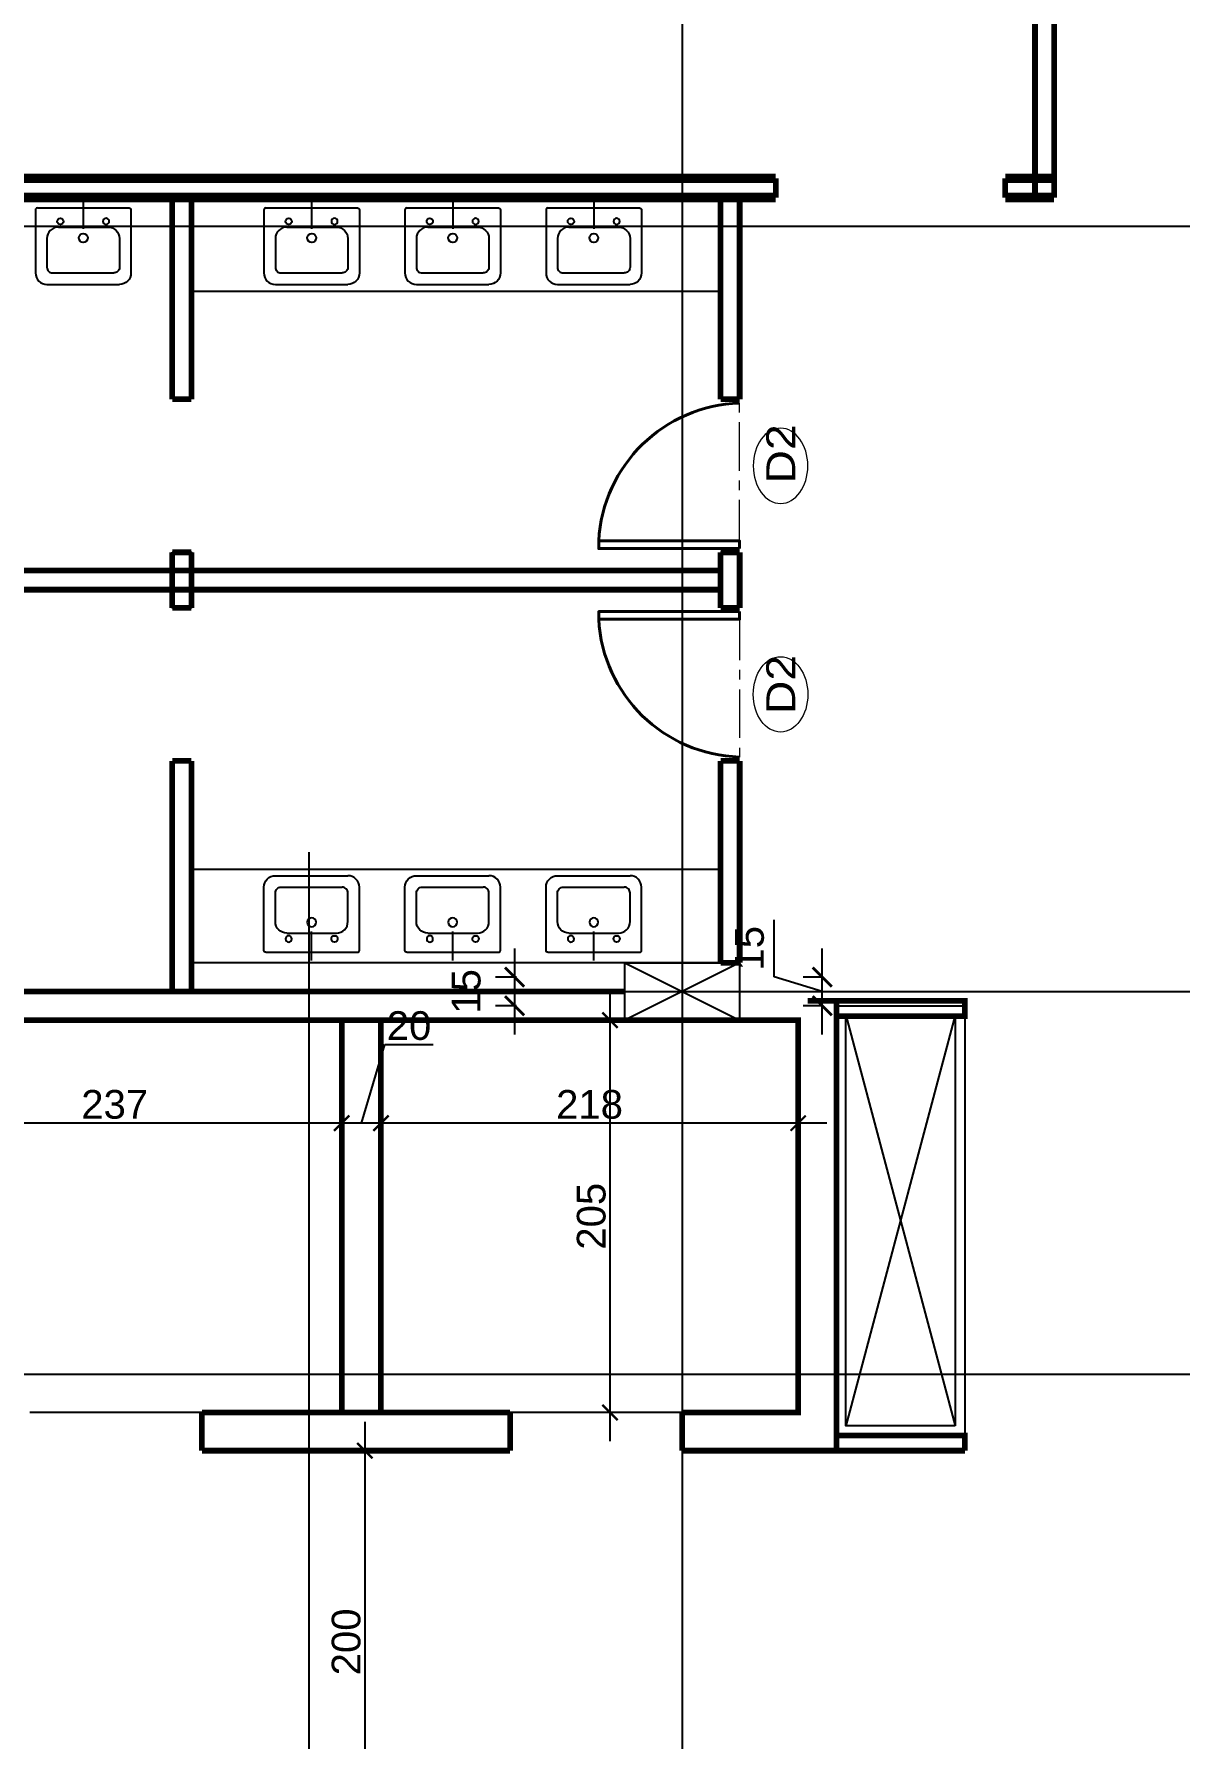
# Model space of a CAD drawing. Extents: x 250879 to 348495, y -51522 to -9360.
# Drawn here: x 316839 to 317439, y -42163 to -41272 of the extents above; entities that cross this region are included whole.
import ezdxf

# ---------------------------------------------------------------- set-up
doc = ezdxf.new("R2010")
doc.units = 0
doc.linetypes.add('CENTER', pattern=[50.800000000000004, 31.75, -6.349999999999999, 6.349999999999999, -6.349999999999999])
doc.layers.get('0').update_dxf_attribs({"linetype": 'CONTINUOUS'})
doc.layers.get('DEFPOINTS').update_dxf_attribs({"color": 9, "linetype": 'CONTINUOUS'})
for name, color, linetype, lineweight in [('A-Axis', 1, 'CENTER', 9), ('A-text finishing', 6, 'CONTINUOUS', 13), ('FURN', 126, 'CONTINUOUS', 9), ('SECTION-ar', 131, 'CONTINUOUS', 40)]:
    doc.layers.add(name, color=color, linetype=linetype, lineweight=lineweight)
for name, color, linetype in [('AXIS', 1, 'CONTINUOUS'), ('COLUMN', 5, 'CONTINUOUS'), ('elevat', 4, 'CONTINUOUS'), ('FURNITURE', 4, 'CONTINUOUS'), ('WALL', 7, 'CONTINUOUS'), ('WALL1', 2, 'CONTINUOUS')]:
    doc.layers.add(name, color=color, linetype=linetype)
doc.styles.add('ARIAL', font='BOD_CR.TTF', dxfattribs={"width": 1.199999999999999})
doc.styles.get("Standard").update_dxf_attribs({"font": 'sanss___.ttf', "height": 15})
doc.dimstyles.get("Standard").update_dxf_attribs({"dimtxt": 15, "dimasz": 10, "dimexe": 10, "dimexo": 30, "dimgap": 5, "dimtad": 1, "dimdec": 0, "dimdsep": 46, "dimtxsty": 'Standard', "dimblk1": 'ARCHTICK', "dimblk2": 'ARCHTICK', "dimsah": 1, "dimcen": 2.5, "dimdle": 15, "dimclrd": 3, "dimclre": 3, "dimclrt": 3, "dimazin": 0, "dimtfac": 1, "dimtdec": 0, "dimtmove": 2, "dimatfit": 2, "dimldrblk": 'ARCHTICK', "dimfxl": 1.045499999999997, "dimfxlon": 1, "dimtolj": 1, "dimtzin": 0, "dimarcsym": 0})
doc.dimstyles.new('STANDARD$0', dxfattribs={"dimscale": 0, "dimtxt": 12, "dimasz": 8, "dimexe": 15, "dimexo": 0.0625, "dimgap": 2, "dimtad": 1, "dimdec": 0, "dimzin": 0, "dimdsep": 46, "dimtxsty": 'Standard', "dimblk1": 'ARCHTICK', "dimblk2": 'ARCHTICK', "dimsah": 1, "dimcen": 0.09, "dimdle": 15, "dimclrd": 3, "dimclre": 3, "dimclrt": 3, "dimazin": 0, "dimtfac": 1, "dimtdec": 0, "dimtofl": 0, "dimtmove": 1, "dimatfit": 3, "dimldrblk": 'ARCHTICK', "dimfxl": 1.045499999999997, "dimfxlon": 1, "dimtolj": 1, "dimtzin": 0, "dimarcsym": 0})

# ---------------------------------------------------------------- blocks, each defined once
blk = doc.blocks.new('COLUMN')
at = {"layer": 'AXIS'}
for p, q in [((236924.6994773077, -9644.256519553426), (236984.6994773077, -9674.256519553426)), ((236984.6994773077, -9644.256519553426), (236924.6994773077, -9674.256519553426))]:
    blk.add_line(p, q, dxfattribs=at)
at = {"layer": 'COLUMN'}
blk.add_lwpolyline([(236924.6994773077, -9644.256519553426), (236984.6994773077, -9644.256519553426), (236984.6994773077, -9674.256519553426), (236924.6994773077, -9674.256519553426)], close=True, dxfattribs=at)
blk = doc.blocks.new('AXISG')
at = {"layer": 'AXIS'}
for p, q in [((306395.3606382518, -19949.16446858895), (306395.3606382518, -23531.69156735711)), ((305610.044087238, -21092.8329642961), (307936.9012656476, -21092.8329642961)), ((305595.8120795863, -21492.8329642961), (307936.9012656476, -21492.8329642961))]:
    blk.add_line(p, q, dxfattribs=at)
at = {"layer": 'WALL', "linetype": 'Continuous'}
blk.add_blockref('COLUMN', (69440.66116094415, -11833.57644474268), dxfattribs=at)
blk = doc.blocks.new('_ARCHTICK')
at = {"color": 0, "linetype": 'ByBlock', "const_width": 0.15}
blk.add_lwpolyline([(-0.5, -0.5), (0.5, 0.5)], dxfattribs=at)
blk = doc.blocks.new('*D1692')
at = {"layer": 'DEFPOINTS', "color": 0, "linetype": 'ByBlock', "ltscale": 3, "transparency": 16777216}
for p in [(317251.5836282818, -41764.49816644875), (317251.7237354382, -41764.49816644875), (317251.7237354382, -41779.49816644875)]:
    blk.add_point(p, dxfattribs=at)
at = {"layer": 'WALL1', "color": 3, "linetype": 'ByBlock', "lineweight": -2, "ltscale": 3, "transparency": 16777216}
for p, q in [((317226.3572908333, -41764.43026521419), (317226.3572908333, -41734.51256974093)), ((317251.5836282818, -41794.49816644875), (317251.5836282818, -41749.49816644875)), ((317251.5836282818, -41771.99816644875), (317226.3572908333, -41764.43026521419)), ((317251.5836282818, -41764.49816644875), (317241.5836282818, -41764.49816644875)), ((317251.5836282818, -41779.49816644875), (317241.5836282818, -41779.49816644875))]:
    blk.add_line(p, q, dxfattribs=at)
at = {"layer": 'WALL1', "color": 3, "linetype": 'ByBlock', "lineweight": -2, "ltscale": 3, "transparency": 16777216, "xscale": 10, "yscale": 10, "zscale": 10}
for p, rotation in [((317251.5836282818, -41764.49816644875), 90), ((317251.5836282818, -41779.49816644875), 270)]:
    blk.add_blockref('_ARCHTICK', p, dxfattribs=dict(at, rotation=rotation))
at = {"layer": 'WALL1', "color": 3, "linetype": 'ByBlock', "ltscale": 3, "transparency": 16777216, "insert": (317213.6309533847, -41749.47141747751), "char_height": 15, "attachment_point": 5, "rotation": 90}
blk.add_mtext('\\A1;15', dxfattribs=at)
blk = doc.blocks.new('*D1693')
at = {"layer": 'DEFPOINTS', "color": 0, "linetype": 'ByBlock', "ltscale": 3, "transparency": 16777216}
for p in [(317127.8599106055, -41764.49816644878), (317090.7126274127, -41779.49816644875), (317127.8599106055, -41779.49816644875)]:
    blk.add_point(p, dxfattribs=at)
at = {"layer": 'WALL1', "color": 3, "linetype": 'ByBlock', "lineweight": -2, "ltscale": 3, "transparency": 16777216}
for p, q in [((317090.7126274127, -41749.49816644878), (317090.7126274127, -41794.49816644875)), ((317091.7581274127, -41764.49816644878), (317080.7126274127, -41764.49816644878)), ((317091.7581274127, -41779.49816644875), (317080.7126274127, -41779.49816644875))]:
    blk.add_line(p, q, dxfattribs=at)
at = {"layer": 'WALL1', "color": 3, "linetype": 'ByBlock', "lineweight": -2, "ltscale": 3, "transparency": 16777216, "xscale": 10, "yscale": 10, "zscale": 10}
for p, rotation in [((317090.7126274127, -41764.49816644878), 90), ((317090.7126274127, -41779.49816644875), 270)]:
    blk.add_blockref('_ARCHTICK', p, dxfattribs=dict(at, rotation=rotation))
at = {"layer": 'WALL1', "color": 3, "linetype": 'ByBlock', "ltscale": 3, "transparency": 16777216, "insert": (317065.4862899641, -41771.99816644871), "char_height": 15, "attachment_point": 5, "rotation": 90}
blk.add_mtext('\\A1;15', dxfattribs=at)
blk = doc.blocks.new('*D1694')
at = {"layer": 'DEFPOINTS', "color": 0, "linetype": 'Continuous', "ltscale": 3, "transparency": 16777216}
for p in [(317130.535767455, -41786.99816644875), (317140.5828377524, -41992.08045958171), (317157.6430154197, -41992.08045958171)]:
    blk.add_point(p, dxfattribs=at)
at = {"layer": 'WALL', "color": 3, "linetype": 'Continuous', "lineweight": -2, "ltscale": 3, "transparency": 16777216}
for p, q in [((317140.5828377524, -41771.99816644875), (317140.5828377524, -42007.08045958171)), ((317130.598267455, -41786.99816644875), (317155.5828377524, -41786.99816644875)), ((317150.5828377524, -41992.08045958171), (317125.5828377524, -41992.08045958171))]:
    blk.add_line(p, q, dxfattribs=at)
at = {"layer": 'WALL', "color": 3, "linetype": 'Continuous', "lineweight": -2, "ltscale": 3, "transparency": 16777216, "xscale": 8, "yscale": 8, "zscale": 8}
for p, rotation in [((317140.5828377524, -41786.99816644875), 90), ((317140.5828377524, -41992.08045958171), 270)]:
    blk.add_blockref('_ARCHTICK', p, dxfattribs=dict(at, rotation=rotation))
at = {"layer": 'WALL', "color": 3, "linetype": 'Continuous', "ltscale": 3, "transparency": 16777216, "insert": (317130.8565003038, -41889.53931301518), "char_height": 15, "attachment_point": 5, "rotation": 90}
blk.add_mtext('\\A1;205', dxfattribs=at)
blk = doc.blocks.new('*D1695')
at = {"layer": 'DEFPOINTS', "color": 0, "linetype": 'Continuous', "transparency": 16777216}
for p in [(317012.4258445216, -42012.08045958171), (317012.4258445216, -42211.99816644863), (317012.4258445216, -42211.99816644863)]:
    blk.add_point(p, dxfattribs=at)
at = {"layer": 'WALL', "color": 3, "linetype": 'Continuous', "lineweight": -2, "transparency": 16777216}
for p, q in [((317012.4258445216, -41997.08045958171), (317012.4258445216, -42226.99816644863)), ((317012.4258445216, -42012.08045958171), (316997.4258445216, -42012.08045958171)), ((317012.4258445216, -42211.99816644863), (316997.4258445216, -42211.99816644863))]:
    blk.add_line(p, q, dxfattribs=at)
at = {"layer": 'WALL', "color": 3, "linetype": 'Continuous', "lineweight": -2, "transparency": 16777216, "xscale": 8, "yscale": 8, "zscale": 8}
for p, rotation in [((317012.4258445216, -42012.08045958171), 90), ((317012.4258445216, -42211.99816644863), 270)]:
    blk.add_blockref('_ARCHTICK', p, dxfattribs=dict(at, rotation=rotation))
at = {"layer": 'WALL', "color": 3, "linetype": 'Continuous', "transparency": 16777216, "insert": (317002.699507073, -42112.03931301511), "char_height": 15, "attachment_point": 5, "rotation": 90}
blk.add_mtext('\\A1;200', dxfattribs=at)
blk = doc.blocks.new('*D1696')
at = {"layer": 'DEFPOINTS', "color": 0, "linetype": 'Continuous', "transparency": 16777216}
for p in [(317020.8276018065, -41835.06325560746), (317238.9618022725, -41835.06325560746), (317020.8276018065, -41840.87750894817)]:
    blk.add_point(p, dxfattribs=at)
at = {"layer": 'WALL', "color": 3, "linetype": 'Continuous', "lineweight": -2, "transparency": 16777216}
for p, q in [((317020.8276018065, -41839.83200894817), (317020.8276018065, -41855.87750894817)), ((317238.9618022725, -41839.83200894817), (317238.9618022725, -41855.87750894817)), ((317253.9618022725, -41840.87750894817), (317005.8276018065, -41840.87750894817))]:
    blk.add_line(p, q, dxfattribs=at)
at = {"layer": 'WALL', "color": 3, "linetype": 'Continuous', "lineweight": -2, "transparency": 16777216, "xscale": 8, "yscale": 8, "zscale": 8, "rotation": 180}
blk.add_blockref('_ARCHTICK', (317020.8276018065, -41840.87750894817), dxfattribs=at)
at = {"layer": 'WALL', "color": 3, "linetype": 'Continuous', "lineweight": -2, "transparency": 16777216, "xscale": 8, "yscale": 8, "zscale": 8}
blk.add_blockref('_ARCHTICK', (317238.9618022725, -41840.87750894817), dxfattribs=at)
at = {"layer": 'WALL', "color": 3, "linetype": 'Continuous', "transparency": 16777216, "insert": (317129.8947020395, -41831.15117149961), "char_height": 15, "attachment_point": 5}
blk.add_mtext('\\A1;218', dxfattribs=at)
blk = doc.blocks.new('*D1697')
at = {"layer": 'DEFPOINTS', "color": 0, "linetype": 'Continuous', "transparency": 16777216}
for p in [(317020.8276018065, -41835.06325560746), (317000.3345205719, -41840.87750894817), (317000.3345205719, -41861.36270204206)]:
    blk.add_point(p, dxfattribs=at)
at = {"layer": 'WALL', "color": 3, "linetype": 'Continuous', "lineweight": -2, "transparency": 16777216}
for p, q in [((317010.5810611892, -41840.87750894817), (317022.9347648929, -41799.69849660249)), ((317022.9347648929, -41799.69849660249), (317048.1281805308, -41799.69849660249)), ((317000.3345205719, -41841.92300894817), (317000.3345205719, -41825.87750894817)), ((317020.8276018065, -41839.83200894817), (317020.8276018065, -41855.87750894817)), ((317035.8276018065, -41840.87750894817), (316985.3345205719, -41840.87750894817))]:
    blk.add_line(p, q, dxfattribs=at)
at = {"layer": 'WALL', "color": 3, "linetype": 'Continuous', "lineweight": -2, "transparency": 16777216, "xscale": 8, "yscale": 8, "zscale": 8, "rotation": 180}
blk.add_blockref('_ARCHTICK', (317000.3345205719, -41840.87750894817), dxfattribs=at)
at = {"layer": 'WALL', "color": 3, "linetype": 'Continuous', "lineweight": -2, "transparency": 16777216, "xscale": 8, "yscale": 8, "zscale": 8}
blk.add_blockref('_ARCHTICK', (317020.8276018065, -41840.87750894817), dxfattribs=at)
at = {"layer": 'WALL', "color": 3, "linetype": 'Continuous', "transparency": 16777216, "insert": (317035.5314727118, -41789.97215915393), "char_height": 15, "attachment_point": 5}
blk.add_mtext('\\A1;20', dxfattribs=at)
blk = doc.blocks.new('*D1698')
at = {"layer": 'DEFPOINTS', "color": 0, "linetype": 'Continuous', "transparency": 16777216}
for p in [(316762.8991116607, -41840.87750894817), (316762.8991116607, -41846.65548448552), (317000.3345205719, -41861.36270204206)]:
    blk.add_point(p, dxfattribs=at)
at = {"layer": 'WALL', "color": 3, "linetype": 'Continuous', "lineweight": -2, "transparency": 16777216}
for p, q in [((316762.8991116607, -41841.92300894817), (316762.8991116607, -41825.87750894817)), ((317000.3345205719, -41841.92300894817), (317000.3345205719, -41825.87750894817)), ((317015.3345205719, -41840.87750894817), (316747.8991116607, -41840.87750894817))]:
    blk.add_line(p, q, dxfattribs=at)
at = {"layer": 'WALL', "color": 3, "linetype": 'Continuous', "lineweight": -2, "transparency": 16777216, "xscale": 8, "yscale": 8, "zscale": 8, "rotation": 180}
blk.add_blockref('_ARCHTICK', (316762.8991116607, -41840.87750894817), dxfattribs=at)
at = {"layer": 'WALL', "color": 3, "linetype": 'Continuous', "lineweight": -2, "transparency": 16777216, "xscale": 8, "yscale": 8, "zscale": 8}
blk.add_blockref('_ARCHTICK', (317000.3345205719, -41840.87750894817), dxfattribs=at)
at = {"layer": 'WALL', "color": 3, "linetype": 'Continuous', "transparency": 16777216, "insert": (316881.6168161163, -41831.14088343377), "char_height": 15, "attachment_point": 5}
blk.add_mtext('\\A1;237', dxfattribs=at)
blk = doc.blocks.new('D95')
at = {"layer": 'A-Axis'}
blk.add_line((307625.7115173889, -30976.98270190809), (307530.7115173889, -30976.98270190809), dxfattribs=at)
at = {"layer": 'SECTION-ar', "ltscale": 20}
blk.add_lwpolyline([(307625.7115173889, -30976.98270190753), (307620.7115173889, -30976.98270190753), (307620.7115173889, -30884.88270190753), (307625.7115173889, -30884.88270190753)], close=True, dxfattribs=at)
blk.add_arc((307625.6412258533, -30979.72394796856), 94.96927913289524, 92.97547258824744, 178.3459529752297, dxfattribs=at)
blk = doc.blocks.new('hg')
at = {"layer": 'elevat'}
for p, q in [((91226.27479107816, 75500.14039891952), (91178.35793847292, 75500.14039891952)), ((91202.31636477557, 75504.4290639425), (91202.31636477557, 75489.23745395713)), ((91177.35793847292, 75499.14039891952), (91177.35793847292, 75466.14039891952)), ((91227.27479107816, 75499.14039891952), (91227.27479107816, 75466.14039891952)), ((91183.35793847292, 75484.14039891952), (91183.35793847292, 75469.14039891952)), ((91215.27479107818, 75490.14039891952), (91189.35793847292, 75490.14039891952)), ((91221.27479107816, 75484.14039891952), (91221.27479107816, 75469.14039891952)), ((91218.27479107816, 75466.14039891952), (91186.35793847292, 75466.14039891952)), ((91221.27479107816, 75460.14039891952), (91183.35793847292, 75460.14039891952))]:
    blk.add_line(p, q, dxfattribs=at)
for centre, major_axis, ratio, start_param, end_param in [((91178.35793847292, 75499.14039891952), (0.7071067811882472, 0.7071067811882471), 0.9999999999951928, 0.7853981633998518, 2.35619449018994), ((91190.35793847292, 75493.14039891952), (-1.161119105061516, -1.161119105061516), 1, 3.141592653589793, 9.42477796076938), ((91189.35793847292, 75484.14039891952), (-4.242640687130913, 4.242640687130915), 0.9999999999945176, -0.7853981634001896, 0.7853981634001892), ((91183.35793847292, 75466.14039891952), (4.242640687123639, 4.242640687123639), 0.9999999999979474, 2.356194490191319, 3.926990816988267), ((91186.35793847292, 75469.14039891952), (2.121320343561819, 2.121320343561819), 0.9999999999979474, 2.356194490191319, 3.926990816988267)]:
    blk.add_ellipse(centre, major_axis=major_axis, ratio=ratio, start_param=start_param, end_param=end_param, dxfattribs=at)
at = {"layer": 'elevat', "extrusion": (0, 0, -1)}
for centre, major_axis, ratio, start_param, end_param in [((91226.27479107816, 75499.14039891952), (-0.7071067811882472, 0.7071067811882471), 0.9999999999951928, 0.7853981633998518, 2.35619449018994), ((91214.27479107818, 75493.14039891952), (-1.161119105065153, -1.161119105065153), 0.9999999999968666, 4.712388980384689, 10.99557428756427), ((91202.27479107818, 75484.49005854902), (-1.650171845256409, -1.650171845256409), 0.9999999999911816, 4.712388980384689, 10.99557428756427), ((91215.27479107818, 75484.14039891952), (4.242640687134552, 4.242640687134553), 0.9999999999928023, -0.7853981634010471, 0.7853981634010472), ((91218.27479107816, 75469.14039891952), (-2.121320343561819, 2.121320343561819), 0.9999999999979474, 2.356194490191319, 3.926990816988267), ((91221.27479107816, 75466.14039891952), (-4.242640687123639, 4.242640687123639), 0.9999999999979474, 2.356194490191319, 3.926990816988267)]:
    blk.add_ellipse(centre, major_axis=major_axis, ratio=ratio, start_param=start_param, end_param=end_param, dxfattribs=at)

msp = doc.modelspace()

# ---------------------------------------------------------------- linework, layer by layer
at = {"layer": 'AXIS'}
for p, q in [((317178.3759898133, -39780.65993761762), (317178.3759898133, -43810.85676950975)), ((316466.6490474161, -41371.99816644875), (318719.916617209, -41371.99816644875)), ((316983.1375507371, -41699.21702999531), (316983.1375507371, -42238.0331652224)), ((316468.3452549847, -41771.99816644875), (318719.916617209, -41771.99816644875)), ((285747.1742897407, -41972.08045958171), (334477.2230026638, -41972.08045958171)), ((315250.8842326092, -41972.08045958171), (319302.5654414025, -41972.08045958171))]:
    msp.add_line(p, q, dxfattribs=at)
at = {"layer": 'FURN', "extrusion": (0, 0, -1)}
msp.add_ellipse((317229.7765081924, -41497.26839854984), major_axis=(-1.205418003969182e-15, -19.68596994347172), ratio=0.7243809066411835, dxfattribs=at)
at = {"layer": 'FURN'}
msp.add_ellipse((317229.7765081924, -41616.72793434789), major_axis=(-1.205418003969182e-15, 19.68596994347172), ratio=0.7243809066411835, dxfattribs=at)
at = {"layer": 'FURNITURE'}
for p, q in [((316927.2343223388, -41992.08045958171), (316837.2343223388, -41992.08045958171)), ((317178.3759898132, -41992.08045958171), (317088.3759898132, -41992.08045958171))]:
    msp.add_line(p, q, dxfattribs=at)
at = {"layer": 'FURNITURE', "ltscale": 3}
for points in [[(317198.3759898133, -41356.99816644882), (316921.7307021576, -41356.99816644882), (316921.7307021576, -41405.93573491557), (317198.3759898133, -41405.93573491557)], [(317198.3759898133, -41756.99816644892), (316921.7307021576, -41756.99816644892), (316921.7307021576, -41708.06059798216), (317198.3759898133, -41708.06059798216)]]:
    msp.add_lwpolyline(points, close=True, dxfattribs=at)
at = {"layer": 'FURNITURE'}
for points in [[(317326.1356273627, -42004.08045958171), (317258.9618022725, -42004.08045958171), (317258.9618022725, -41779.49816644875), (317326.1356273627, -41779.49816644875)], [(317321.1356273627, -41999.08045958171), (317263.9618022725, -41999.08045958171), (317263.9618022725, -41784.49816644875), (317321.1356273627, -41784.49816644875)]]:
    msp.add_lwpolyline(points, close=True, dxfattribs=at)
at = {"layer": 'WALL', "linetype": 'Continuous', "ltscale": 3}
for p, q in [((317198.3759898133, -41356.99816644882), (317198.3759898133, -41356.99816644879)), ((317208.3759898133, -41356.99816644882), (317208.3759898133, -41356.99816644879))]:
    msp.add_line(p, q, dxfattribs=at)
at = {"layer": 'WALL', "linetype": 'Continuous'}
for p, q in [((317198.3759898139, -41542.46545010941), (317208.3759898139, -41542.46545010941)), ((317208.3759898133, -41551.99816644887), (317208.3759898133, -41561.99816644887)), ((317198.3759898133, -41756.99816644892), (317198.3759898133, -41756.99816644895)), ((317208.3759898133, -41756.99816644892), (317208.3759898133, -41756.99816644895)), ((317321.1356273627, -41784.49816644875), (317263.9618022725, -41999.08045958171)), ((317263.9618022725, -41784.49816644875), (317321.1356273627, -41999.08045958171))]:
    msp.add_line(p, q, dxfattribs=at)
at = {"layer": 'WALL', "ltscale": 3}
for p, q in [((316767.8991116607, -41771.99816644875), (317148.3759898132, -41771.99816644875)), ((316767.8991116608, -41771.99816644881), (317148.3759898133, -41771.99816644881)), ((316767.8991116608, -41771.99816644881), (317148.3759898133, -41771.99816644881))]:
    msp.add_line(p, q, dxfattribs=at)
at = {"layer": 'WALL', "linetype": 'Continuous', "const_width": 3}
for points in [[(317362.8098308547, -40883.23232181268), (317362.8098308548, -41356.99816644853)], [(317372.8098308547, -40884.13625640943), (317372.8098308548, -41356.99816644852)], [(317227.2775834679, -41346.99816644892), (317227.2775834679, -41356.99816644854)], [(317347.2775834679, -41346.99816644892), (317347.2775834679, -41356.99816644854)], [(316911.7307021576, -41462.46545010947), (316911.7307021576, -41356.99816644881)], [(316921.7307021576, -41462.46545010947), (316921.7307021576, -41356.99816644881)], [(317198.3759898133, -41356.99816644882), (317198.3759898133, -41462.46545010947)], [(317208.3759898133, -41356.99816644882), (317208.3759898133, -41462.46545010947)], [(316921.7307021576, -41462.46545010947), (316911.7307021576, -41462.46545010947)], [(317208.3759898133, -41462.46545010947), (317198.3759898133, -41462.46545010947)], [(316911.7307021576, -41542.46545010947), (316911.7307021576, -41571.53088278826)], [(316921.7307021576, -41542.46545010947), (316911.7307021576, -41542.46545010947)], [(316921.7307021576, -41542.46545010947), (316921.7307021576, -41571.53088278826)], [(317198.3759898133, -41542.46545010947), (317198.3759898133, -41571.53088278826)], [(317208.3759898133, -41542.46545010947), (317198.3759898133, -41542.46545010947)], [(317208.3759898133, -41542.46545010947), (317208.3759898133, -41571.53088278826)], [(316792.8723110328, -41551.99816644887), (317198.3759898133, -41551.99816644887)], [(316792.8723110328, -41561.99816644887), (317198.3759898133, -41561.99816644887)], [(316921.7307021576, -41571.53088278826), (316911.7307021576, -41571.53088278826)], [(317208.3759898133, -41571.53088278826), (317198.3759898133, -41571.53088278826)], [(316911.7307021576, -41651.53088278826), (316911.7307021576, -41771.99816644881)], [(316911.7307021576, -41651.53088278826), (316911.7307021576, -41756.99816644892)], [(316921.7307021576, -41651.53088278826), (316911.7307021576, -41651.53088278826)], [(316921.7307021576, -41651.53088278826), (316921.7307021576, -41771.99816644881)], [(316921.7307021576, -41651.53088278826), (316921.7307021576, -41756.99816644892)], [(317198.3759898133, -41756.99816644892), (317198.3759898133, -41651.53088278826)], [(317208.3759898133, -41651.53088278826), (317198.3759898133, -41651.53088278826)], [(317208.3759898133, -41756.99816644892), (317208.3759898133, -41651.53088278826)], [(317208.3759898133, -41756.99816644892), (317198.3759898133, -41756.99816644892)], [(316767.8991116607, -41771.99816644875), (317148.3759898132, -41771.99816644875)], [(316767.8991116608, -41771.99816644881), (317148.3759898133, -41771.99816644881)], [(316767.8991116608, -41771.99816644881), (317148.3759898133, -41771.99816644881)], [(317243.9618022725, -41776.99816644887), (317258.9618022725, -41776.99816644887), (317258.9618022725, -42012.08045958171), (317178.3759898132, -42012.08045958171)], [(317258.9618022725, -41784.99816644887), (317326.1356273627, -41784.99816644887), (317326.1356273627, -41776.99816644887), (317258.9618022725, -41776.99816644887)], [(316762.8991116607, -41786.99816644875), (317238.9618022725, -41786.99816644875), (317238.9618022725, -41992.08045958171), (317178.3759898132, -41992.08045958171)], [(317000.3345205719, -41786.99816644875), (317000.3345205719, -41992.08045958171)], [(317020.7411985838, -41786.99816644875), (317020.7411985838, -41992.08045958171)], [(317088.3759898132, -41992.08045958171), (316927.2343223388, -41992.08045958171)], [(316927.2343223388, -41992.08045958171), (316927.2343223388, -42012.08045958171)], [(317088.3759898132, -41992.08045958171), (317088.3759898132, -42012.08045958171)], [(317178.3759898132, -41992.08045958171), (317178.3759898132, -42012.08045958171)], [(317088.3759898132, -42012.08045958171), (316927.2343223388, -42012.08045958171)], [(317258.9618022725, -42012.08045958171), (317326.1356273627, -42012.08045958171)]]:
    msp.add_lwpolyline(points, dxfattribs=at)
at = {"layer": 'WALL', "linetype": 'Continuous', "ltscale": 3, "const_width": 5}
for points in [[(316762.8991116608, -41346.99816644913), (316622.8991116607, -41346.99816644913), (317227.2775834679, -41346.99816644895)], [(317347.2775834679, -41346.99816644892), (317372.8098308548, -41346.9981664489)], [(316762.8991116608, -41356.99816644875), (316622.8991116607, -41356.99816644875), (317227.2775834679, -41356.99816644857)], [(316762.8991116608, -41356.99816644881), (317213.3759898133, -41356.99816644881), (317213.3759898133, -41356.99816644881)], [(317213.0468172812, -41356.99816644881), (316979.8186305466, -41356.9981664489)], [(317208.3759898133, -41356.99816644882), (317198.3759898133, -41356.99816644882)], [(317347.2775834679, -41356.99816644854), (317372.8098308548, -41356.99816644852)]]:
    msp.add_lwpolyline(points, dxfattribs=at)
at = {"layer": 'WALL', "linetype": 'Continuous'}
msp.add_lwpolyline([(316911.7307021576, -41542.46545010947), (316921.7307021576, -41542.46545010947), (316921.7307021576, -41571.53088278826), (316911.7307021576, -41571.53088278826)], close=True, dxfattribs=at)
at = {"layer": 'WALL', "color": 6, "linetype": 'Continuous', "const_width": 3}
for points in [[(317318.1356273627, -41784.99816644887), (317258.9618022725, -41784.99816644887)], [(317326.1356273627, -42012.08045958171), (317326.1356273627, -42004.08045958171), (317258.9618022725, -42004.08045958171)], [(317318.1356273627, -42012.08045958171), (317258.9618022725, -42012.08045958171)]]:
    msp.add_lwpolyline(points, dxfattribs=at)

# ---------------------------------------------------------------- block references
at = {"layer": 'FURN', "xscale": -1}
for p in [(408067.4786676431, -116862.6013913068), (408186.8943662862, -116862.6013913068), (408334.418076347, -116862.6013913068)]:
    msp.add_blockref('hg', p, dxfattribs=at)
at = {"layer": 'FURN', "rotation": 180}
for p in [(408186.8943662862, 33748.60505840902), (408334.418076347, 33748.60505840902)]:
    msp.add_blockref('hg', p, dxfattribs=at)
at = {"layer": 'FURNITURE', "ltscale": 3, "xscale": -1}
msp.add_blockref('hg', (408260.6562213166, -116862.6013913068), dxfattribs=at)
at = {"layer": 'FURNITURE', "ltscale": 3, "rotation": 180}
msp.add_blockref('hg', (408260.6562213166, 33748.60505840902), dxfattribs=at)
at = {"layer": 'WALL', "linetype": 'Continuous'}
for name, p in [('AXISG', (10783.01535156148, -20279.16520215265)), ('COLUMN', (80223.67651250551, -32112.74164689532)), ('COLUMN', (80223.67651250563, -32112.74164689538))]:
    msp.add_blockref(name, p, dxfattribs=at)
at = {"layer": 'WALL', "linetype": 'Continuous', "rotation": 90}
for p, xscale, yscale, zscale in [((292426.7898282873, 204560.0467506545), -0.8000000000001819, 0.8000000000001819, 0.8), ((292426.7898282873, -287674.0430835522), 0.8000000000029104, 0.8000000000029104, 0.8000000000029104)]:
    msp.add_blockref('D95', p, dxfattribs=dict(at, xscale=xscale, yscale=yscale, zscale=zscale))

# ---------------------------------------------------------------- texts
at = {"layer": 'A-text finishing', "style": 'ARIAL', "width": 1.199999999999999}
for p in [(317237.4547891029, -41506.55426580595), (317237.4547891029, -41627.08318745514)]:
    msp.add_text('D2', height=15.12, rotation=90, dxfattribs=at).set_placement(p)

# ---------------------------------------------------------------- dimensions: what is measured, and where the dimension line sits
at = {"layer": 'WALL', "linetype": 'Continuous', "ltscale": 3}
dim = msp.add_linear_dim(base=(317140.5828377524, -41992.08045958171), p1=(317130.535767455, -41786.99816644875), p2=(317157.6430154197, -41992.08045958171), angle=90, dimstyle='STANDARD$0', override={"dimscale": 1, "dimfxl": 10}, dxfattribs=at)
dim.commit()
dim.dimension.update_dxf_attribs({"geometry": '*D1694', "text_midpoint": (317130.8565003038, -41889.53931301518)})
at = {"layer": 'WALL', "linetype": 'Continuous'}
for base, p1, p2, picture, middle in [((317000.3345205719, -41840.87750894817), (317020.8276018065, -41835.06325560746), (317000.3345205719, -41861.36270204206), '*D1697', (317024.9347648929, -41789.97215915393)), ((316762.8991116607, -41840.87750894817), (317000.3345205719, -41861.36270204206), (316762.8991116607, -41846.65548448552), '*D1698', (316881.6168161163, -41831.14088343377)), ((317020.8276018065, -41840.87750894817), (317238.9618022725, -41835.06325560746), (317020.8276018065, -41835.06325560746), '*D1696', (317129.8947020395, -41831.15117149961))]:
    dim = msp.add_linear_dim(base=base, p1=p1, p2=p2, dimstyle='STANDARD$0', override={"dimscale": 1}, dxfattribs=at)
    dim.commit()
    dim.dimension.update_dxf_attribs({"geometry": picture, "text_midpoint": middle})
dim = msp.add_linear_dim(base=(317012.4258445216, -42211.99816644863), p1=(317012.4258445216, -42012.08045958171), p2=(317012.4258445216, -42211.99816644863), angle=90, dimstyle='STANDARD$0', override={"dimscale": 1}, dxfattribs=at)
dim.commit()
dim.dimension.update_dxf_attribs({"geometry": '*D1695', "text_midpoint": (317002.699507073, -42112.03931301511)})
at = {"layer": 'WALL1', "linetype": 'ByBlock', "ltscale": 3}
dim = msp.add_linear_dim(base=(317251.5836282818, -41764.49816644875), p1=(317251.7237354382, -41779.49816644875), p2=(317251.7237354382, -41764.49816644875), angle=90, dimstyle='Standard', override={"dimtmove": 1}, dxfattribs=at)
dim.commit()
dim.dimension.update_dxf_attribs({"geometry": '*D1692', "text_midpoint": (317213.6309533847, -41759.43026521413)})
dim = msp.add_linear_dim(base=(317090.7126274127, -41779.49816644875), p1=(317127.8599106055, -41764.49816644878), p2=(317127.8599106055, -41779.49816644875), angle=90, dimstyle='Standard', dxfattribs=at)
dim.commit()
dim.dimension.update_dxf_attribs({"geometry": '*D1693', "text_midpoint": (317065.4862899641, -41771.99816644871)})

doc.saveas('drawing.dxf')
